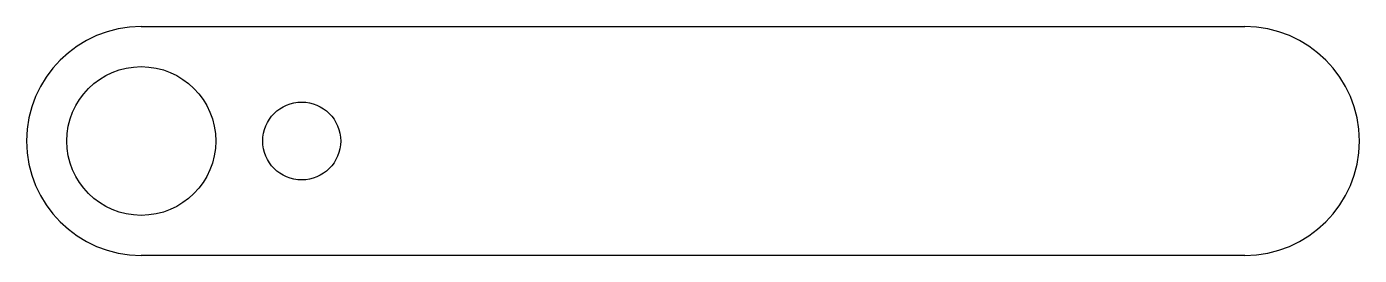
# Model space of a CAD drawing. Header units: millimetres. Extents: x 0 to 58.1, y 0 to 10.
import ezdxf

# ---------------------------------------------------------------- set-up
doc = ezdxf.new("R2010")
doc.units = ezdxf.units.MM
doc.layers.add('КОНТУР', color=7, linetype='Continuous')
doc.layers.add('ОТВЕРСТИЯ', color=3, linetype='Continuous')

msp = doc.modelspace()

# ---------------------------------------------------------------- linework, layer by layer
at = {"layer": 'КОНТУР'}
for p, q in [((5, 10), (53.14, 10)), ((53.14, 0), (5, 0))]:
    msp.add_line(p, q, dxfattribs=at)
for centre, start, end in [((5, 5), 90, 270), ((53.14, 5), 270, 90)]:
    msp.add_arc(centre, 5, start, end, dxfattribs=at)
at = {"layer": 'ОТВЕРСТИЯ'}
for centre, radius in [((5, 5), 3.25), ((12, 5), 1.7)]:
    msp.add_circle(centre, radius, dxfattribs=at)

doc.saveas('drawing.dxf')
